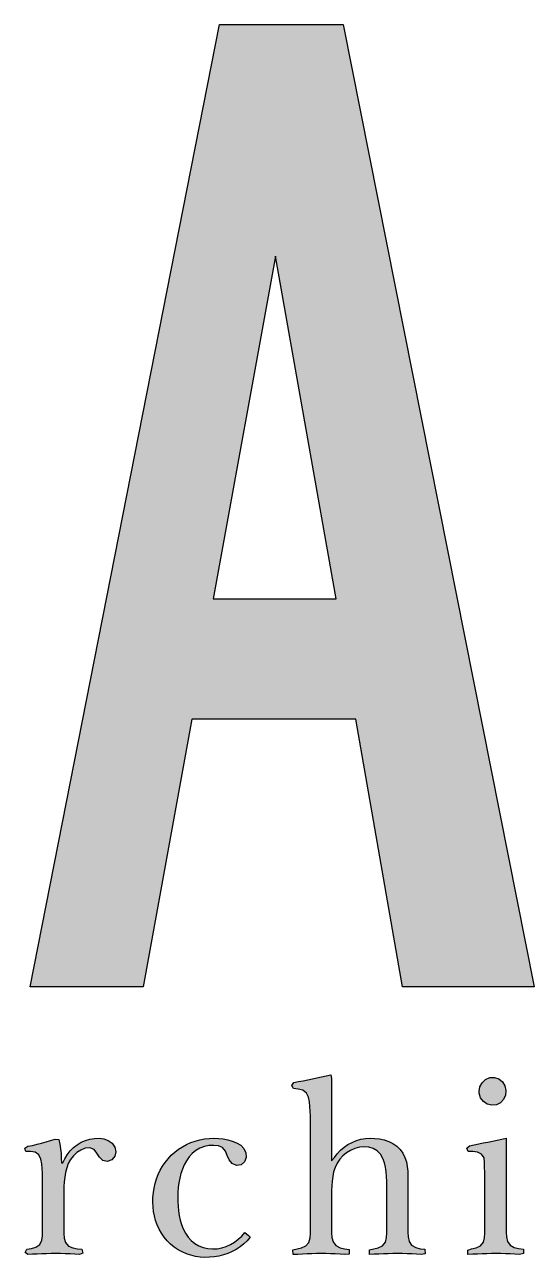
# Model space of a CAD drawing. Header units: millimetres. Extents: x 44 to 16922, y -171 to 5129.
# Drawn here: x 5518.15 to 5528.75, y 1859.05 to 1884.71 of the extents above; entities that cross this region are included whole.
import ezdxf

# ---------------------------------------------------------------- set-up
doc = ezdxf.new("R2010")
doc.units = ezdxf.units.MM
doc.layers.add('CDC-KHUNGTEN', color=7, linetype='Continuous')
doc.layers.add('Form$1$AA-BORD-FORM', color=7, linetype='Continuous')

# ---------------------------------------------------------------- blocks, each defined once
blk = doc.blocks.new('Form$1$SAMOO')
at = {"layer": 'CDC-KHUNGTEN'}
h = blk.add_hatch(color=253, dxfattribs=at)
h.paths.add_polyline_path([(24.646, 3.298), (23.583, -2.544), (25.679, -2.545)], flags=16)
h.paths.add_polyline_path([(23.693, 7.245), (25.797, 7.245), (29.053, -9.161), (26.808, -9.161), (26.012, -4.596), (23.219, -4.596), (22.391, -9.16), (20.465, -9.161)])
for points in [[(25.6, -12.131), (25.647, -12.071), (25.697, -12.008), (25.752, -11.95), (25.813, -11.898), (25.879, -11.852), (25.949, -11.814), (26.023, -11.784), (26.1, -11.762), (26.179, -11.749), (26.259, -11.745), (26.339, -11.747), (26.418, -11.756), (26.497, -11.772), (26.573, -11.798), (26.644, -11.833), (26.71, -11.879), (26.767, -11.935), (26.813, -12), (26.848, -12.072), (26.873, -12.148), (26.889, -12.226), (26.898, -12.306), (26.9, -12.386), (26.9, -12.466), (26.9, -12.546), (26.9, -12.626), (26.9, -12.706), (26.9, -12.786), (26.9, -12.866), (26.9, -12.946), (26.9, -13.026), (26.9, -13.106), (26.9, -13.186), (26.899, -13.266), (26.898, -13.347), (26.902, -13.426), (26.919, -13.505), (26.963, -13.57), (27.033, -13.609), (27.11, -13.628), (27.19, -13.636), (27.193, -13.714), (27.125, -13.724), (27.045, -13.721), (26.965, -13.718), (26.885, -13.715), (26.805, -13.712), (26.725, -13.709), (26.645, -13.71), (26.565, -13.713), (26.485, -13.717), (26.405, -13.72), (26.325, -13.723), (26.246, -13.725), (26.246, -13.645), (26.317, -13.629), (26.395, -13.613), (26.467, -13.579), (26.516, -13.517), (26.534, -13.439), (26.539, -13.359), (26.539, -13.279), (26.539, -13.199), (26.539, -13.119), (26.539, -13.039), (26.539, -12.959), (26.539, -12.879), (26.539, -12.799), (26.539, -12.719), (26.539, -12.639), (26.539, -12.559), (26.538, -12.479), (26.535, -12.399), (26.528, -12.319), (26.517, -12.24), (26.499, -12.162), (26.471, -12.087), (26.431, -12.018), (26.376, -11.96), (26.308, -11.918), (26.232, -11.895), (26.152, -11.888), (26.073, -11.896), (25.996, -11.918), (25.923, -11.951), (25.855, -11.993), (25.793, -12.044), (25.739, -12.103), (25.694, -12.169), (25.66, -12.241), (25.635, -12.318), (25.619, -12.396), (25.608, -12.475), (25.603, -12.555), (25.6, -12.635), (25.6, -12.715), (25.6, -12.795), (25.6, -12.875), (25.6, -12.955), (25.6, -13.035), (25.6, -13.115), (25.6, -13.195), (25.599, -13.275), (25.599, -13.355), (25.604, -13.435), (25.624, -13.513), (25.673, -13.575), (25.744, -13.611), (25.822, -13.629), (25.898, -13.641), (25.898, -13.721), (25.823, -13.724), (25.743, -13.721), (25.663, -13.717), (25.583, -13.714), (25.503, -13.711), (25.423, -13.709), (25.343, -13.711), (25.263, -13.714), (25.183, -13.717), (25.103, -13.721), (25.023, -13.724), (24.943, -13.726), (24.942, -13.647), (25.011, -13.63), (25.089, -13.614), (25.162, -13.581), (25.213, -13.52), (25.233, -13.443), (25.239, -13.364), (25.239, -13.284), (25.239, -13.203), (25.239, -13.123), (25.239, -13.043), (25.239, -12.963), (25.239, -12.883), (25.239, -12.803), (25.239, -12.723), (25.239, -12.643), (25.239, -12.563), (25.239, -12.483), (25.239, -12.403), (25.239, -12.323), (25.239, -12.243), (25.239, -12.163), (25.239, -12.083), (25.239, -12.003), (25.239, -11.923), (25.239, -11.843), (25.239, -11.763), (25.239, -11.683), (25.239, -11.602), (25.239, -11.522), (25.239, -11.442), (25.238, -11.362), (25.236, -11.282), (25.231, -11.202), (25.223, -11.123), (25.208, -11.044), (25.174, -10.973), (25.11, -10.926), (25.033, -10.906), (24.953, -10.897), (24.921, -10.845), (24.958, -10.796), (25.037, -10.779), (25.115, -10.763), (25.193, -10.746), (25.272, -10.729), (25.35, -10.713), (25.428, -10.696), (25.507, -10.68), (25.585, -10.663), (25.6, -10.725), (25.6, -10.805), (25.6, -10.885), (25.6, -10.965), (25.6, -11.045), (25.6, -11.125), (25.6, -11.205), (25.6, -11.285), (25.6, -11.365), (25.6, -11.445), (25.6, -11.525), (25.6, -11.605), (25.6, -11.685), (25.6, -11.765), (25.6, -11.845), (25.6, -11.926), (25.6, -12.006), (25.6, -12.086)], [(20.678, -12.659), (20.678, -12.579), (20.678, -12.499), (20.677, -12.419), (20.675, -12.339), (20.671, -12.259), (20.664, -12.179), (20.648, -12.101), (20.614, -12.029), (20.549, -11.984), (20.47, -11.973), (20.39, -11.973), (20.372, -11.911), (20.424, -11.879), (20.503, -11.866), (20.582, -11.848), (20.659, -11.828), (20.736, -11.805), (20.812, -11.782), (20.889, -11.759), (20.951, -11.766), (20.969, -11.844), (20.982, -11.923), (20.991, -12.002), (20.996, -12.082), (20.997, -12.162), (21.019, -12.164), (21.055, -12.093), (21.097, -12.025), (21.146, -11.961), (21.202, -11.904), (21.264, -11.854), (21.333, -11.812), (21.406, -11.781), (21.483, -11.759), (21.562, -11.747), (21.642, -11.745), (21.721, -11.757), (21.796, -11.785), (21.861, -11.831), (21.906, -11.897), (21.922, -11.975), (21.905, -12.052), (21.854, -12.113), (21.779, -12.14), (21.702, -12.123), (21.644, -12.069), (21.603, -12), (21.554, -11.937), (21.482, -11.906), (21.403, -11.915), (21.329, -11.945), (21.262, -11.988), (21.203, -12.042), (21.153, -12.104), (21.115, -12.175), (21.087, -12.25), (21.067, -12.327), (21.053, -12.406), (21.045, -12.486), (21.041, -12.566), (21.039, -12.646), (21.039, -12.726), (21.039, -12.806), (21.039, -12.886), (21.039, -12.966), (21.039, -13.046), (21.039, -13.126), (21.039, -13.206), (21.038, -13.286), (21.038, -13.366), (21.044, -13.446), (21.065, -13.523), (21.117, -13.582), (21.19, -13.614), (21.269, -13.629), (21.348, -13.636), (21.362, -13.703), (21.304, -13.724), (21.224, -13.722), (21.144, -13.718), (21.064, -13.715), (20.984, -13.712), (20.904, -13.71), (20.824, -13.71), (20.744, -13.713), (20.664, -13.716), (20.584, -13.719), (20.504, -13.722), (20.424, -13.725), (20.381, -13.69), (20.407, -13.634), (20.487, -13.624), (20.563, -13.601), (20.628, -13.556), (20.664, -13.485), (20.676, -13.406), (20.678, -13.326), (20.678, -13.246), (20.678, -13.166), (20.678, -13.086), (20.678, -13.006), (20.678, -12.926), (20.678, -12.846), (20.678, -12.766), (20.678, -12.686)], [(24.215, -13.43), (24.164, -13.491), (24.106, -13.547), (24.044, -13.597), (23.977, -13.64), (23.906, -13.678), (23.832, -13.709), (23.756, -13.735), (23.679, -13.754), (23.6, -13.767), (23.52, -13.774), (23.44, -13.775), (23.36, -13.77), (23.281, -13.758), (23.203, -13.74), (23.127, -13.715), (23.054, -13.683), (22.984, -13.645), (22.917, -13.6), (22.855, -13.549), (22.799, -13.493), (22.747, -13.431), (22.702, -13.365), (22.662, -13.296), (22.629, -13.223), (22.602, -13.148), (22.581, -13.07), (22.567, -12.992), (22.558, -12.912), (22.555, -12.832), (22.557, -12.752), (22.564, -12.672), (22.576, -12.593), (22.594, -12.515), (22.617, -12.439), (22.646, -12.364), (22.68, -12.291), (22.719, -12.222), (22.764, -12.156), (22.814, -12.093), (22.869, -12.035), (22.928, -11.981), (22.991, -11.932), (23.058, -11.888), (23.129, -11.85), (23.202, -11.818), (23.278, -11.792), (23.355, -11.771), (23.434, -11.756), (23.513, -11.748), (23.593, -11.745), (23.673, -11.748), (23.753, -11.757), (23.831, -11.772), (23.908, -11.794), (23.982, -11.824), (24.051, -11.865), (24.107, -11.921), (24.141, -11.993), (24.145, -12.073), (24.115, -12.146), (24.057, -12.199), (23.979, -12.209), (23.907, -12.175), (23.856, -12.113), (23.823, -12.041), (23.792, -11.967), (23.744, -11.904), (23.671, -11.873), (23.591, -11.866), (23.511, -11.87), (23.433, -11.885), (23.358, -11.912), (23.288, -11.952), (23.226, -12.002), (23.172, -12.061), (23.127, -12.127), (23.089, -12.198), (23.058, -12.271), (23.033, -12.347), (23.013, -12.425), (22.999, -12.504), (22.988, -12.583), (22.982, -12.663), (22.979, -12.743), (22.981, -12.823), (22.985, -12.903), (22.993, -12.982), (23.005, -13.061), (23.023, -13.14), (23.045, -13.216), (23.074, -13.291), (23.11, -13.362), (23.154, -13.429), (23.207, -13.489), (23.269, -13.54), (23.338, -13.58), (23.413, -13.608), (23.491, -13.625), (23.571, -13.632), (23.651, -13.629), (23.73, -13.615), (23.806, -13.591), (23.879, -13.558), (23.947, -13.516), (24.011, -13.468), (24.069, -13.413), (24.123, -13.354), (24.182, -13.4)]]:
    blk.add_hatch(color=7, dxfattribs=at).paths.add_polyline_path(points)
h = blk.add_hatch(color=7, dxfattribs=at)
h.paths.add_polyline_path([(28.573, -11.745), (28.573, -11.825), (28.573, -11.905), (28.573, -11.985), (28.573, -12.065), (28.573, -12.145), (28.573, -12.225), (28.573, -12.305), (28.573, -12.385), (28.573, -12.465), (28.573, -12.545), (28.573, -12.625), (28.573, -12.705), (28.573, -12.785), (28.573, -12.865), (28.573, -12.946), (28.573, -13.026), (28.573, -13.106), (28.573, -13.186), (28.574, -13.266), (28.575, -13.346), (28.579, -13.426), (28.595, -13.504), (28.639, -13.57), (28.709, -13.609), (28.786, -13.627), (28.866, -13.636), (28.87, -13.712), (28.803, -13.724), (28.723, -13.721), (28.643, -13.717), (28.563, -13.714), (28.483, -13.711), (28.403, -13.709), (28.323, -13.711), (28.243, -13.714), (28.163, -13.717), (28.083, -13.721), (28.003, -13.723), (27.923, -13.726), (27.919, -13.65), (27.985, -13.63), (28.064, -13.614), (28.136, -13.581), (28.185, -13.519), (28.205, -13.441), (28.21, -13.362), (28.211, -13.282), (28.211, -13.201), (28.211, -13.121), (28.211, -13.041), (28.211, -12.961), (28.211, -12.881), (28.211, -12.801), (28.211, -12.721), (28.211, -12.641), (28.211, -12.561), (28.211, -12.481), (28.211, -12.401), (28.209, -12.321), (28.207, -12.241), (28.204, -12.161), (28.197, -12.081), (28.156, -12.014), (28.084, -11.982), (28.004, -11.972), (27.924, -11.972), (27.902, -11.915), (27.949, -11.874), (28.028, -11.858), (28.106, -11.841), (28.184, -11.825), (28.263, -11.809), (28.341, -11.793), (28.42, -11.776), (28.498, -11.76)])
h.paths.add_polyline_path([(28.114, -10.947), (28.126, -10.868), (28.163, -10.797), (28.22, -10.742), (28.293, -10.71), (28.372, -10.706), (28.448, -10.732), (28.51, -10.782), (28.551, -10.85), (28.568, -10.928), (28.561, -11.008), (28.53, -11.081), (28.477, -11.14), (28.406, -11.177), (28.327, -11.183), (28.25, -11.162), (28.185, -11.117), (28.138, -11.053), (28.116, -10.976)])
at = {"layer": 'CDC-KHUNGTEN', "color": 253}
for points in [[(23.693, 7.245), (25.797, 7.245), (29.053, -9.161), (26.808, -9.161), (26.012, -4.596), (23.219, -4.596), (22.391, -9.16), (20.465, -9.161), (23.693, 7.245)], [(24.646, 3.298), (23.583, -2.544), (25.679, -2.545)]]:
    blk.add_lwpolyline(points, close=True, dxfattribs=at)
at = {"layer": 'CDC-KHUNGTEN', "color": 7}
for points in [[(25.6, -12.131), (25.647, -12.071), (25.697, -12.008), (25.752, -11.95), (25.813, -11.898), (25.879, -11.852), (25.949, -11.814), (26.023, -11.784), (26.1, -11.762), (26.179, -11.749), (26.259, -11.745), (26.339, -11.747), (26.418, -11.756), (26.497, -11.772), (26.573, -11.798), (26.644, -11.833), (26.71, -11.879), (26.767, -11.935), (26.813, -12), (26.848, -12.072), (26.873, -12.148), (26.889, -12.226), (26.898, -12.306), (26.9, -12.386), (26.9, -12.466), (26.9, -12.546), (26.9, -12.626), (26.9, -12.706), (26.9, -12.786), (26.9, -12.866), (26.9, -12.946), (26.9, -13.026), (26.9, -13.106), (26.9, -13.186), (26.899, -13.266), (26.898, -13.347), (26.902, -13.426), (26.919, -13.505), (26.963, -13.57), (27.033, -13.609), (27.11, -13.628), (27.19, -13.636), (27.193, -13.714), (27.125, -13.724), (27.045, -13.721), (26.965, -13.718), (26.885, -13.715), (26.805, -13.712), (26.725, -13.709), (26.645, -13.71), (26.565, -13.713), (26.485, -13.717), (26.405, -13.72), (26.325, -13.723), (26.246, -13.725), (26.246, -13.645), (26.317, -13.629), (26.395, -13.613), (26.467, -13.579), (26.516, -13.517), (26.534, -13.439), (26.539, -13.359), (26.539, -13.279), (26.539, -13.199), (26.539, -13.119), (26.539, -13.039), (26.539, -12.959), (26.539, -12.879), (26.539, -12.799), (26.539, -12.719), (26.539, -12.639), (26.539, -12.559), (26.538, -12.479), (26.535, -12.399), (26.528, -12.319), (26.517, -12.24), (26.499, -12.162), (26.471, -12.087), (26.431, -12.018), (26.376, -11.96), (26.308, -11.918), (26.232, -11.895), (26.152, -11.888), (26.073, -11.896), (25.996, -11.918), (25.923, -11.951), (25.855, -11.993), (25.793, -12.044), (25.739, -12.103), (25.694, -12.169), (25.66, -12.241), (25.635, -12.318), (25.619, -12.396), (25.608, -12.475), (25.603, -12.555), (25.6, -12.635), (25.6, -12.715), (25.6, -12.795), (25.6, -12.875), (25.6, -12.955), (25.6, -13.035), (25.6, -13.115), (25.6, -13.195), (25.599, -13.275), (25.599, -13.355), (25.604, -13.435), (25.624, -13.513), (25.673, -13.575), (25.744, -13.611), (25.822, -13.629), (25.898, -13.641), (25.898, -13.721), (25.823, -13.724), (25.743, -13.721), (25.663, -13.717), (25.583, -13.714), (25.503, -13.711), (25.423, -13.709), (25.343, -13.711), (25.263, -13.714), (25.183, -13.717), (25.103, -13.721), (25.023, -13.724), (24.943, -13.726), (24.942, -13.647), (25.011, -13.63), (25.089, -13.614), (25.162, -13.581), (25.213, -13.52), (25.233, -13.443), (25.239, -13.364), (25.239, -13.284), (25.239, -13.203), (25.239, -13.123), (25.239, -13.043), (25.239, -12.963), (25.239, -12.883), (25.239, -12.803), (25.239, -12.723), (25.239, -12.643), (25.239, -12.563), (25.239, -12.483), (25.239, -12.403), (25.239, -12.323), (25.239, -12.243), (25.239, -12.163), (25.239, -12.083), (25.239, -12.003), (25.239, -11.923), (25.239, -11.843), (25.239, -11.763), (25.239, -11.683), (25.239, -11.602), (25.239, -11.522), (25.239, -11.442), (25.238, -11.362), (25.236, -11.282), (25.231, -11.202), (25.223, -11.123), (25.208, -11.044), (25.174, -10.973), (25.11, -10.926), (25.033, -10.906), (24.953, -10.897), (24.921, -10.845), (24.958, -10.796), (25.037, -10.779), (25.115, -10.763), (25.193, -10.746), (25.272, -10.729), (25.35, -10.713), (25.428, -10.696), (25.507, -10.68), (25.585, -10.663), (25.6, -10.725), (25.6, -10.805), (25.6, -10.885), (25.6, -10.965), (25.6, -11.045), (25.6, -11.125), (25.6, -11.205), (25.6, -11.285), (25.6, -11.365), (25.6, -11.445), (25.6, -11.525), (25.6, -11.605), (25.6, -11.685), (25.6, -11.765), (25.6, -11.845), (25.6, -11.926), (25.6, -12.006), (25.6, -12.086)], [(28.114, -10.947), (28.126, -10.868), (28.163, -10.797), (28.22, -10.742), (28.293, -10.71), (28.372, -10.706), (28.448, -10.732), (28.51, -10.782), (28.551, -10.85), (28.568, -10.928), (28.561, -11.008), (28.53, -11.081), (28.477, -11.14), (28.406, -11.177), (28.327, -11.183), (28.25, -11.162), (28.185, -11.117), (28.138, -11.053), (28.116, -10.976)], [(20.678, -12.659), (20.678, -12.579), (20.678, -12.499), (20.677, -12.419), (20.675, -12.339), (20.671, -12.259), (20.664, -12.179), (20.648, -12.101), (20.614, -12.029), (20.549, -11.984), (20.47, -11.973), (20.39, -11.973), (20.372, -11.911), (20.424, -11.879), (20.503, -11.866), (20.582, -11.848), (20.659, -11.828), (20.736, -11.805), (20.812, -11.782), (20.889, -11.759), (20.951, -11.766), (20.969, -11.844), (20.982, -11.923), (20.991, -12.002), (20.996, -12.082), (20.997, -12.162), (21.019, -12.164), (21.055, -12.093), (21.097, -12.025), (21.146, -11.961), (21.202, -11.904), (21.264, -11.854), (21.333, -11.812), (21.406, -11.781), (21.483, -11.759), (21.562, -11.747), (21.642, -11.745), (21.721, -11.757), (21.796, -11.785), (21.861, -11.831), (21.906, -11.897), (21.922, -11.975), (21.905, -12.052), (21.854, -12.113), (21.779, -12.14), (21.702, -12.123), (21.644, -12.069), (21.603, -12), (21.554, -11.937), (21.482, -11.906), (21.403, -11.915), (21.329, -11.945), (21.262, -11.988), (21.203, -12.042), (21.153, -12.104), (21.115, -12.175), (21.087, -12.25), (21.067, -12.327), (21.053, -12.406), (21.045, -12.486), (21.041, -12.566), (21.039, -12.646), (21.039, -12.726), (21.039, -12.806), (21.039, -12.886), (21.039, -12.966), (21.039, -13.046), (21.039, -13.126), (21.039, -13.206), (21.038, -13.286), (21.038, -13.366), (21.044, -13.446), (21.065, -13.523), (21.117, -13.582), (21.19, -13.614), (21.269, -13.629), (21.348, -13.636), (21.362, -13.703), (21.304, -13.724), (21.224, -13.722), (21.144, -13.718), (21.064, -13.715), (20.984, -13.712), (20.904, -13.71), (20.824, -13.71), (20.744, -13.713), (20.664, -13.716), (20.584, -13.719), (20.504, -13.722), (20.424, -13.725), (20.381, -13.69), (20.407, -13.634), (20.487, -13.624), (20.563, -13.601), (20.628, -13.556), (20.664, -13.485), (20.676, -13.406), (20.678, -13.326), (20.678, -13.246), (20.678, -13.166), (20.678, -13.086), (20.678, -13.006), (20.678, -12.926), (20.678, -12.846), (20.678, -12.766), (20.678, -12.686)], [(24.215, -13.43), (24.164, -13.491), (24.106, -13.547), (24.044, -13.597), (23.977, -13.64), (23.906, -13.678), (23.832, -13.709), (23.756, -13.735), (23.679, -13.754), (23.6, -13.767), (23.52, -13.774), (23.44, -13.775), (23.36, -13.77), (23.281, -13.758), (23.203, -13.74), (23.127, -13.715), (23.054, -13.683), (22.984, -13.645), (22.917, -13.6), (22.855, -13.549), (22.799, -13.493), (22.747, -13.431), (22.702, -13.365), (22.662, -13.296), (22.629, -13.223), (22.602, -13.148), (22.581, -13.07), (22.567, -12.992), (22.558, -12.912), (22.555, -12.832), (22.557, -12.752), (22.564, -12.672), (22.576, -12.593), (22.594, -12.515), (22.617, -12.439), (22.646, -12.364), (22.68, -12.291), (22.719, -12.222), (22.764, -12.156), (22.814, -12.093), (22.869, -12.035), (22.928, -11.981), (22.991, -11.932), (23.058, -11.888), (23.129, -11.85), (23.202, -11.818), (23.278, -11.792), (23.355, -11.771), (23.434, -11.756), (23.513, -11.748), (23.593, -11.745), (23.673, -11.748), (23.753, -11.757), (23.831, -11.772), (23.908, -11.794), (23.982, -11.824), (24.051, -11.865), (24.107, -11.921), (24.141, -11.993), (24.145, -12.073), (24.115, -12.146), (24.057, -12.199), (23.979, -12.209), (23.907, -12.175), (23.856, -12.113), (23.823, -12.041), (23.792, -11.967), (23.744, -11.904), (23.671, -11.873), (23.591, -11.866), (23.511, -11.87), (23.433, -11.885), (23.358, -11.912), (23.288, -11.952), (23.226, -12.002), (23.172, -12.061), (23.127, -12.127), (23.089, -12.198), (23.058, -12.271), (23.033, -12.347), (23.013, -12.425), (22.999, -12.504), (22.988, -12.583), (22.982, -12.663), (22.979, -12.743), (22.981, -12.823), (22.985, -12.903), (22.993, -12.982), (23.005, -13.061), (23.023, -13.14), (23.045, -13.216), (23.074, -13.291), (23.11, -13.362), (23.154, -13.429), (23.207, -13.489), (23.269, -13.54), (23.338, -13.58), (23.413, -13.608), (23.491, -13.625), (23.571, -13.632), (23.651, -13.629), (23.73, -13.615), (23.806, -13.591), (23.879, -13.558), (23.947, -13.516), (24.011, -13.468), (24.069, -13.413), (24.123, -13.354), (24.182, -13.4)], [(28.573, -11.745), (28.573, -11.825), (28.573, -11.905), (28.573, -11.985), (28.573, -12.065), (28.573, -12.145), (28.573, -12.225), (28.573, -12.305), (28.573, -12.385), (28.573, -12.465), (28.573, -12.545), (28.573, -12.625), (28.573, -12.705), (28.573, -12.785), (28.573, -12.865), (28.573, -12.946), (28.573, -13.026), (28.573, -13.106), (28.573, -13.186), (28.574, -13.266), (28.575, -13.346), (28.579, -13.426), (28.595, -13.504), (28.639, -13.57), (28.709, -13.609), (28.786, -13.627), (28.866, -13.636), (28.87, -13.712), (28.803, -13.724), (28.723, -13.721), (28.643, -13.717), (28.563, -13.714), (28.483, -13.711), (28.403, -13.709), (28.323, -13.711), (28.243, -13.714), (28.163, -13.717), (28.083, -13.721), (28.003, -13.723), (27.923, -13.726), (27.919, -13.65), (27.985, -13.63), (28.064, -13.614), (28.136, -13.581), (28.185, -13.519), (28.205, -13.441), (28.21, -13.362), (28.211, -13.282), (28.211, -13.201), (28.211, -13.121), (28.211, -13.041), (28.211, -12.961), (28.211, -12.881), (28.211, -12.801), (28.211, -12.721), (28.211, -12.641), (28.211, -12.561), (28.211, -12.481), (28.211, -12.401), (28.209, -12.321), (28.207, -12.241), (28.204, -12.161), (28.197, -12.081), (28.156, -12.014), (28.084, -11.982), (28.004, -11.972), (27.924, -11.972), (27.902, -11.915), (27.949, -11.874), (28.028, -11.858), (28.106, -11.841), (28.184, -11.825), (28.263, -11.809), (28.341, -11.793), (28.42, -11.776), (28.498, -11.76)]]:
    blk.add_lwpolyline(points, close=True, dxfattribs=at)

msp = doc.modelspace()

# ---------------------------------------------------------------- block references
at = {"layer": 'Form$1$AA-BORD-FORM', "xscale": 1.220489893108606, "yscale": 1.220489893108606, "zscale": 1.220489893108606}
msp.add_blockref('Form$1$SAMOO', (5493.288, 1875.867), dxfattribs=at)

doc.saveas('drawing.dxf')
